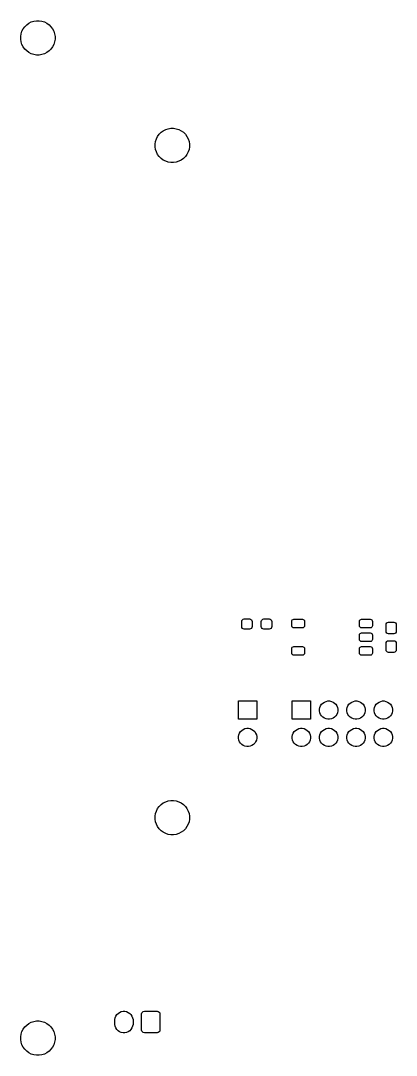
# Model space of a CAD drawing. Extents: x 1.9 to 99.2, y -98.1 to -1.9.
# Drawn here: x 1.9 to 36.8, y -98.1 to -1.9 of the extents above; entities that cross this region are included whole.
import ezdxf

# ---------------------------------------------------------------- set-up
doc = ezdxf.new("R2010")
doc.units = 0
doc.layers.add('BLACK', color=7, linetype='CONTINUOUS')

msp = doc.modelspace()

# ---------------------------------------------------------------- linework, layer by layer
at = {"layer": 'BLACK', "linetype": 'CONTINUOUS'}
for p, q in [((3.126487, -1.944208), (3.374465, -1.904932)), ((3.374465, -1.904932), (3.625535, -1.904932)), ((3.625535, -1.904932), (3.873513, -1.944208)), ((2.021793, -2.887707), (2.135776, -2.664002)), ((2.135776, -2.664002), (2.28335, -2.460883)), ((2.28335, -2.460883), (2.460883, -2.28335)), ((2.460883, -2.28335), (2.664002, -2.135776)), ((2.664002, -2.135776), (2.887707, -2.021793)), ((2.887707, -2.021793), (3.126487, -1.944208)), ((3.873513, -1.944208), (4.112293, -2.021793)), ((4.112293, -2.021793), (4.335998, -2.135776)), ((4.335998, -2.135776), (4.539117, -2.28335)), ((4.539117, -2.28335), (4.71665, -2.460883)), ((4.71665, -2.460883), (4.864224, -2.664002)), ((4.864224, -2.664002), (4.978207, -2.887707)), ((1.904932, -3.374465), (1.944208, -3.126487)), ((1.904932, -3.625535), (1.904932, -3.374465)), ((1.944208, -3.873513), (1.904932, -3.625535)), ((1.944208, -3.126487), (2.021793, -2.887707)), ((4.978207, -2.887707), (5.055792, -3.126487)), ((5.055792, -3.126487), (5.095068, -3.374465)), ((5.095068, -3.625535), (5.055792, -3.873513)), ((5.095068, -3.374465), (5.095068, -3.625535)), ((2.021793, -4.112293), (1.944208, -3.873513)), ((2.135776, -4.335998), (2.021793, -4.112293)), ((2.28335, -4.539117), (2.135776, -4.335998)), ((2.460883, -4.71665), (2.28335, -4.539117)), ((2.664002, -4.864224), (2.460883, -4.71665)), ((4.539117, -4.71665), (4.335998, -4.864224)), ((4.71665, -4.539117), (4.539117, -4.71665)), ((4.864224, -4.335998), (4.71665, -4.539117)), ((4.978207, -4.112293), (4.864224, -4.335998)), ((5.055792, -3.873513), (4.978207, -4.112293)), ((2.887707, -4.978207), (2.664002, -4.864224)), ((3.126487, -5.055792), (2.887707, -4.978207)), ((3.374465, -5.095068), (3.126487, -5.055792)), ((3.625535, -5.095068), (3.374465, -5.095068)), ((3.873513, -5.055792), (3.625535, -5.095068)), ((4.112293, -4.978207), (3.873513, -5.055792)), ((4.335998, -4.864224), (4.112293, -4.978207)), ((14.635776, -12.664007), (14.78335, -12.460888)), ((14.78335, -12.460888), (14.960883, -12.283355)), ((14.960883, -12.283355), (15.164002, -12.135781)), ((15.164002, -12.135781), (15.387707, -12.021798)), ((15.387707, -12.021798), (15.626487, -11.944213)), ((15.626487, -11.944213), (15.874465, -11.904937)), ((15.874465, -11.904937), (16.125535, -11.904937)), ((16.125535, -11.904937), (16.373513, -11.944213)), ((16.373513, -11.944213), (16.612293, -12.021798)), ((16.612293, -12.021798), (16.835998, -12.135781)), ((16.835998, -12.135781), (17.039117, -12.283355)), ((17.039117, -12.283355), (17.21665, -12.460888)), ((17.21665, -12.460888), (17.364224, -12.664007)), ((14.404932, -13.37447), (14.444208, -13.126492)), ((14.404932, -13.62554), (14.404932, -13.37447)), ((14.444208, -13.126492), (14.521793, -12.887712)), ((14.521793, -12.887712), (14.635776, -12.664007)), ((17.364224, -12.664007), (17.478207, -12.887712)), ((17.478207, -12.887712), (17.555792, -13.126492)), ((17.555792, -13.126492), (17.595068, -13.37447)), ((17.595068, -13.37447), (17.595068, -13.62554)), ((14.444208, -13.873518), (14.404932, -13.62554)), ((14.521793, -14.112298), (14.444208, -13.873518)), ((14.635776, -14.336003), (14.521793, -14.112298)), ((14.78335, -14.539122), (14.635776, -14.336003)), ((17.364224, -14.336003), (17.21665, -14.539122)), ((17.478207, -14.112298), (17.364224, -14.336003)), ((17.555792, -13.873518), (17.478207, -14.112298)), ((17.595068, -13.62554), (17.555792, -13.873518)), ((14.960883, -14.716655), (14.78335, -14.539122)), ((15.164002, -14.864229), (14.960883, -14.716655)), ((15.387707, -14.978212), (15.164002, -14.864229)), ((15.626487, -15.055797), (15.387707, -14.978212)), ((15.874465, -15.095073), (15.626487, -15.055797)), ((16.125535, -15.095073), (15.874465, -15.095073)), ((16.373513, -15.055797), (16.125535, -15.095073)), ((16.612293, -14.978212), (16.373513, -15.055797)), ((16.835998, -14.864229), (16.612293, -14.978212)), ((17.039117, -14.716655), (16.835998, -14.864229)), ((17.21665, -14.539122), (17.039117, -14.716655)), ((22.449995, -57.7625), (22.468074, -57.671613)), ((22.468074, -57.671613), (22.519557, -57.594562)), ((22.519557, -57.594562), (22.596608, -57.543079)), ((22.596608, -57.543079), (22.687495, -57.525)), ((22.687495, -57.525), (23.187495, -57.525)), ((23.187495, -57.525), (23.278382, -57.543079)), ((23.278382, -57.543079), (23.355433, -57.594562)), ((23.355433, -57.594562), (23.406916, -57.671613)), ((23.406916, -57.671613), (23.424995, -57.7625)), ((24.274995, -57.7625), (24.293074, -57.671613)), ((24.293074, -57.671613), (24.344557, -57.594562)), ((24.344557, -57.594562), (24.421608, -57.543079)), ((24.421608, -57.543079), (24.512495, -57.525)), ((24.512495, -57.525), (25.012495, -57.525)), ((25.012495, -57.525), (25.103382, -57.543079)), ((25.103382, -57.543079), (25.180433, -57.594562)), ((25.180433, -57.594562), (25.231916, -57.671613)), ((25.231916, -57.671613), (25.249995, -57.7625)), ((27.1, -57.76), (27.115224, -57.683463)), ((27.115224, -57.683463), (27.158579, -57.618579)), ((27.158579, -57.618579), (27.223463, -57.575224)), ((27.223463, -57.575224), (27.3, -57.56)), ((27.3, -57.56), (28.1, -57.56)), ((28.1, -57.56), (28.176537, -57.575224)), ((28.176537, -57.575224), (28.241421, -57.618579)), ((28.241421, -57.618579), (28.284776, -57.683463)), ((28.284776, -57.683463), (28.3, -57.76)), ((33.4, -57.76), (33.415224, -57.683463)), ((33.415224, -57.683463), (33.458579, -57.618579)), ((33.458579, -57.618579), (33.523463, -57.575224)), ((33.523463, -57.575224), (33.6, -57.56)), ((33.6, -57.56), (34.4, -57.56)), ((34.4, -57.56), (34.476537, -57.575224)), ((34.476537, -57.575224), (34.541421, -57.618579)), ((34.541421, -57.618579), (34.584776, -57.683463)), ((34.584776, -57.683463), (34.6, -57.76)), ((22.449995, -58.2375), (22.449995, -57.7625)), ((22.468074, -58.328387), (22.449995, -58.2375)), ((22.519557, -58.405438), (22.468074, -58.328387)), ((22.596608, -58.456921), (22.519557, -58.405438)), ((22.687495, -58.475), (22.596608, -58.456921)), ((23.187495, -58.475), (22.687495, -58.475)), ((23.278382, -58.456921), (23.187495, -58.475)), ((23.355433, -58.405438), (23.278382, -58.456921)), ((23.406916, -58.328387), (23.355433, -58.405438)), ((23.424995, -58.2375), (23.406916, -58.328387)), ((23.424995, -57.7625), (23.424995, -58.2375)), ((24.274995, -58.2375), (24.274995, -57.7625)), ((24.293074, -58.328387), (24.274995, -58.2375)), ((24.344557, -58.405438), (24.293074, -58.328387)), ((24.421608, -58.456921), (24.344557, -58.405438)), ((24.512495, -58.475), (24.421608, -58.456921)), ((25.012495, -58.475), (24.512495, -58.475)), ((25.103382, -58.456921), (25.012495, -58.475)), ((25.180433, -58.405438), (25.103382, -58.456921)), ((25.231916, -58.328387), (25.180433, -58.405438)), ((25.249995, -58.2375), (25.231916, -58.328387)), ((25.249995, -57.7625), (25.249995, -58.2375)), ((27.1, -58.16), (27.1, -57.76)), ((27.115224, -58.236537), (27.1, -58.16)), ((27.158579, -58.301421), (27.115224, -58.236537)), ((27.223463, -58.344776), (27.158579, -58.301421)), ((27.3, -58.36), (27.223463, -58.344776)), ((28.1, -58.36), (27.3, -58.36)), ((28.176537, -58.344776), (28.1, -58.36)), ((28.241421, -58.301421), (28.176537, -58.344776)), ((28.284776, -58.236537), (28.241421, -58.301421)), ((28.3, -58.16), (28.284776, -58.236537)), ((28.3, -57.76), (28.3, -58.16)), ((33.4, -58.16), (33.4, -57.76)), ((33.415224, -58.236537), (33.4, -58.16)), ((33.458579, -58.301421), (33.415224, -58.236537)), ((33.523463, -58.344776), (33.458579, -58.301421)), ((33.6, -58.36), (33.523463, -58.344776)), ((34.4, -58.36), (33.6, -58.36)), ((34.476537, -58.344776), (34.4, -58.36)), ((34.541421, -58.301421), (34.476537, -58.344776)), ((34.584776, -58.236537), (34.541421, -58.301421)), ((34.6, -58.16), (34.584776, -58.236537)), ((34.6, -57.76), (34.6, -58.16)), ((35.875, -58.0675), (35.893079, -57.976613)), ((35.875, -58.6675), (35.875, -58.0675)), ((35.893079, -58.758387), (35.875, -58.6675)), ((35.893079, -57.976613), (35.944562, -57.899562)), ((35.944562, -57.899562), (36.021613, -57.848079)), ((36.021613, -57.848079), (36.1125, -57.83)), ((36.1125, -57.83), (36.5875, -57.83)), ((36.5875, -57.83), (36.678387, -57.848079)), ((36.678387, -57.848079), (36.755438, -57.899562)), ((36.755438, -57.899562), (36.806921, -57.976613)), ((36.806921, -57.976613), (36.825, -58.0675)), ((36.825, -58.6675), (36.806921, -58.758387)), ((36.825, -58.0675), (36.825, -58.6675)), ((33.4, -59.03), (33.415224, -58.953463)), ((33.4, -59.43), (33.4, -59.03)), ((33.415224, -59.506537), (33.4, -59.43)), ((33.415224, -58.953463), (33.458579, -58.888579)), ((33.458579, -59.571421), (33.415224, -59.506537)), ((33.458579, -58.888579), (33.523463, -58.845224)), ((33.523463, -59.614776), (33.458579, -59.571421)), ((33.523463, -58.845224), (33.6, -58.83)), ((33.6, -59.63), (33.523463, -59.614776)), ((33.6, -58.83), (34.4, -58.83)), ((34.4, -59.63), (33.6, -59.63)), ((34.4, -58.83), (34.476537, -58.845224)), ((34.476537, -59.614776), (34.4, -59.63)), ((34.476537, -58.845224), (34.541421, -58.888579)), ((34.541421, -59.571421), (34.476537, -59.614776)), ((34.541421, -58.888579), (34.584776, -58.953463)), ((34.584776, -59.506537), (34.541421, -59.571421)), ((34.584776, -58.953463), (34.6, -59.03)), ((34.6, -59.43), (34.584776, -59.506537)), ((34.6, -59.03), (34.6, -59.43)), ((35.944562, -58.835438), (35.893079, -58.758387)), ((35.893079, -59.701613), (35.944562, -59.624562)), ((36.021613, -58.886921), (35.944562, -58.835438)), ((35.944562, -59.624562), (36.021613, -59.573079)), ((36.1125, -58.905), (36.021613, -58.886921)), ((36.021613, -59.573079), (36.1125, -59.555)), ((36.5875, -58.905), (36.1125, -58.905)), ((36.1125, -59.555), (36.5875, -59.555)), ((36.678387, -58.886921), (36.5875, -58.905)), ((36.5875, -59.555), (36.678387, -59.573079)), ((36.755438, -58.835438), (36.678387, -58.886921)), ((36.678387, -59.573079), (36.755438, -59.624562)), ((36.806921, -58.758387), (36.755438, -58.835438)), ((36.755438, -59.624562), (36.806921, -59.701613)), ((27.1, -60.3), (27.115224, -60.223463)), ((27.1, -60.7), (27.1, -60.3)), ((27.115224, -60.223463), (27.158579, -60.158579)), ((27.158579, -60.158579), (27.223463, -60.115224)), ((27.223463, -60.115224), (27.3, -60.1)), ((27.3, -60.1), (28.1, -60.1)), ((28.1, -60.1), (28.176537, -60.115224)), ((28.176537, -60.115224), (28.241421, -60.158579)), ((28.241421, -60.158579), (28.284776, -60.223463)), ((28.284776, -60.223463), (28.3, -60.3)), ((28.3, -60.3), (28.3, -60.7)), ((33.4, -60.3), (33.415224, -60.223463)), ((33.4, -60.7), (33.4, -60.3)), ((33.415224, -60.223463), (33.458579, -60.158579)), ((33.458579, -60.158579), (33.523463, -60.115224)), ((33.523463, -60.115224), (33.6, -60.1)), ((33.6, -60.1), (34.4, -60.1)), ((34.4, -60.1), (34.476537, -60.115224)), ((34.476537, -60.115224), (34.541421, -60.158579)), ((34.541421, -60.158579), (34.584776, -60.223463)), ((34.584776, -60.223463), (34.6, -60.3)), ((34.6, -60.3), (34.6, -60.7)), ((35.875, -59.7925), (35.893079, -59.701613)), ((35.875, -60.3925), (35.875, -59.7925)), ((35.893079, -60.483387), (35.875, -60.3925)), ((35.944562, -60.560438), (35.893079, -60.483387)), ((36.021613, -60.611921), (35.944562, -60.560438)), ((36.755438, -60.560438), (36.678387, -60.611921)), ((36.806921, -60.483387), (36.755438, -60.560438)), ((36.806921, -59.701613), (36.825, -59.7925)), ((36.825, -60.3925), (36.806921, -60.483387)), ((36.825, -59.7925), (36.825, -60.3925)), ((27.115224, -60.776537), (27.1, -60.7)), ((27.158579, -60.841421), (27.115224, -60.776537)), ((27.223463, -60.884776), (27.158579, -60.841421)), ((27.3, -60.9), (27.223463, -60.884776)), ((28.1, -60.9), (27.3, -60.9)), ((28.176537, -60.884776), (28.1, -60.9)), ((28.241421, -60.841421), (28.176537, -60.884776)), ((28.284776, -60.776537), (28.241421, -60.841421)), ((28.3, -60.7), (28.284776, -60.776537)), ((33.415224, -60.776537), (33.4, -60.7)), ((33.458579, -60.841421), (33.415224, -60.776537)), ((33.523463, -60.884776), (33.458579, -60.841421)), ((33.6, -60.9), (33.523463, -60.884776)), ((34.4, -60.9), (33.6, -60.9)), ((34.476537, -60.884776), (34.4, -60.9)), ((34.541421, -60.841421), (34.476537, -60.884776)), ((34.584776, -60.776537), (34.541421, -60.841421)), ((34.6, -60.7), (34.584776, -60.776537)), ((36.1125, -60.63), (36.021613, -60.611921)), ((36.5875, -60.63), (36.1125, -60.63)), ((36.678387, -60.611921), (36.5875, -60.63)), ((22.15, -66.849995), (22.15, -65.149995)), ((22.15, -65.149995), (23.85, -65.149995)), ((23.85, -65.149995), (23.85, -66.849995)), ((27.15, -66.849995), (27.15, -65.149995)), ((27.15, -65.149995), (28.85, -65.149995)), ((28.85, -65.149995), (28.85, -66.849995)), ((29.882941, -65.460761), (30.000766, -65.342936)), ((30.000766, -65.342936), (30.139313, -65.250362)), ((30.139313, -65.250362), (30.293258, -65.186596)), ((30.293258, -65.186596), (30.456685, -65.154088)), ((30.456685, -65.154088), (30.623315, -65.154088)), ((30.623315, -65.154088), (30.786742, -65.186596)), ((30.786742, -65.186596), (30.940687, -65.250362)), ((30.940687, -65.250362), (31.079234, -65.342936)), ((31.079234, -65.342936), (31.197059, -65.460761)), ((32.422941, -65.460761), (32.540766, -65.342936)), ((32.540766, -65.342936), (32.679313, -65.250362)), ((32.679313, -65.250362), (32.833258, -65.186596)), ((32.833258, -65.186596), (32.996685, -65.154088)), ((32.996685, -65.154088), (33.163315, -65.154088)), ((33.163315, -65.154088), (33.326742, -65.186596)), ((33.326742, -65.186596), (33.480687, -65.250362)), ((33.480687, -65.250362), (33.619234, -65.342936)), ((33.619234, -65.342936), (33.737059, -65.460761)), ((34.962941, -65.460761), (35.080766, -65.342936)), ((35.080766, -65.342936), (35.219313, -65.250362)), ((35.219313, -65.250362), (35.373258, -65.186596)), ((35.373258, -65.186596), (35.536685, -65.154088)), ((35.536685, -65.154088), (35.703315, -65.154088)), ((35.703315, -65.154088), (35.866742, -65.186596)), ((35.866742, -65.186596), (36.020687, -65.250362)), ((36.020687, -65.250362), (36.159234, -65.342936)), ((36.159234, -65.342936), (36.277059, -65.460761)), ((29.694093, -65.91668), (29.726601, -65.753253)), ((29.694093, -66.08331), (29.694093, -65.91668)), ((29.726601, -66.246737), (29.694093, -66.08331)), ((29.726601, -65.753253), (29.790367, -65.599308)), ((29.790367, -66.400682), (29.726601, -66.246737)), ((29.790367, -65.599308), (29.882941, -65.460761)), ((31.197059, -65.460761), (31.289633, -65.599308)), ((31.289633, -65.599308), (31.353399, -65.753253)), ((31.353399, -66.246737), (31.289633, -66.400682)), ((31.353399, -65.753253), (31.385907, -65.91668)), ((31.385907, -66.08331), (31.353399, -66.246737)), ((31.385907, -65.91668), (31.385907, -66.08331)), ((32.234093, -65.91668), (32.266601, -65.753253)), ((32.234093, -66.08331), (32.234093, -65.91668)), ((32.266601, -66.246737), (32.234093, -66.08331)), ((32.266601, -65.753253), (32.330367, -65.599308)), ((32.330367, -66.400682), (32.266601, -66.246737)), ((32.330367, -65.599308), (32.422941, -65.460761)), ((33.737059, -65.460761), (33.829633, -65.599308)), ((33.829633, -65.599308), (33.893399, -65.753253)), ((33.893399, -66.246737), (33.829633, -66.400682)), ((33.893399, -65.753253), (33.925907, -65.91668)), ((33.925907, -66.08331), (33.893399, -66.246737)), ((33.925907, -65.91668), (33.925907, -66.08331)), ((34.774093, -65.91668), (34.806601, -65.753253)), ((34.774093, -66.08331), (34.774093, -65.91668)), ((34.806601, -66.246737), (34.774093, -66.08331)), ((34.806601, -65.753253), (34.870367, -65.599308)), ((34.870367, -66.400682), (34.806601, -66.246737)), ((34.870367, -65.599308), (34.962941, -65.460761)), ((36.277059, -65.460761), (36.369633, -65.599308)), ((36.369633, -65.599308), (36.433399, -65.753253)), ((36.433399, -66.246737), (36.369633, -66.400682)), ((36.433399, -65.753253), (36.465907, -65.91668)), ((36.465907, -66.08331), (36.433399, -66.246737)), ((36.465907, -65.91668), (36.465907, -66.08331)), ((23.85, -66.849995), (22.15, -66.849995)), ((28.85, -66.849995), (27.15, -66.849995)), ((29.882941, -66.539229), (29.790367, -66.400682)), ((30.000766, -66.657054), (29.882941, -66.539229)), ((30.139313, -66.749628), (30.000766, -66.657054)), ((30.293258, -66.813394), (30.139313, -66.749628)), ((30.456685, -66.845902), (30.293258, -66.813394)), ((30.623315, -66.845902), (30.456685, -66.845902)), ((30.786742, -66.813394), (30.623315, -66.845902)), ((30.940687, -66.749628), (30.786742, -66.813394)), ((31.079234, -66.657054), (30.940687, -66.749628)), ((31.197059, -66.539229), (31.079234, -66.657054)), ((31.289633, -66.400682), (31.197059, -66.539229)), ((32.422941, -66.539229), (32.330367, -66.400682)), ((32.540766, -66.657054), (32.422941, -66.539229)), ((32.679313, -66.749628), (32.540766, -66.657054)), ((32.833258, -66.813394), (32.679313, -66.749628)), ((32.996685, -66.845902), (32.833258, -66.813394)), ((33.163315, -66.845902), (32.996685, -66.845902)), ((33.326742, -66.813394), (33.163315, -66.845902)), ((33.480687, -66.749628), (33.326742, -66.813394)), ((33.619234, -66.657054), (33.480687, -66.749628)), ((33.737059, -66.539229), (33.619234, -66.657054)), ((33.829633, -66.400682), (33.737059, -66.539229)), ((34.962941, -66.539229), (34.870367, -66.400682)), ((35.080766, -66.657054), (34.962941, -66.539229)), ((35.219313, -66.749628), (35.080766, -66.657054)), ((35.373258, -66.813394), (35.219313, -66.749628)), ((35.536685, -66.845902), (35.373258, -66.813394)), ((35.703315, -66.845902), (35.536685, -66.845902)), ((35.866742, -66.813394), (35.703315, -66.845902)), ((36.020687, -66.749628), (35.866742, -66.813394)), ((36.159234, -66.657054), (36.020687, -66.749628)), ((36.277059, -66.539229), (36.159234, -66.657054)), ((36.369633, -66.400682), (36.277059, -66.539229)), ((22.154093, -68.45668), (22.186601, -68.293253)), ((22.186601, -68.293253), (22.250367, -68.139308)), ((22.250367, -68.139308), (22.342941, -68.000761)), ((22.342941, -68.000761), (22.460766, -67.882936)), ((22.460766, -67.882936), (22.599313, -67.790362)), ((22.599313, -67.790362), (22.753258, -67.726596)), ((22.753258, -67.726596), (22.916685, -67.694088)), ((22.916685, -67.694088), (23.083315, -67.694088)), ((23.083315, -67.694088), (23.246742, -67.726596)), ((23.246742, -67.726596), (23.400687, -67.790362)), ((23.400687, -67.790362), (23.539234, -67.882936)), ((23.539234, -67.882936), (23.657059, -68.000761)), ((23.657059, -68.000761), (23.749633, -68.139308)), ((23.749633, -68.139308), (23.813399, -68.293253)), ((23.813399, -68.293253), (23.845907, -68.45668)), ((27.154093, -68.45668), (27.186601, -68.293253)), ((27.186601, -68.293253), (27.250367, -68.139308)), ((27.250367, -68.139308), (27.342941, -68.000761)), ((27.342941, -68.000761), (27.460766, -67.882936)), ((27.460766, -67.882936), (27.599313, -67.790362)), ((27.599313, -67.790362), (27.753258, -67.726596)), ((27.753258, -67.726596), (27.916685, -67.694088)), ((27.916685, -67.694088), (28.083315, -67.694088)), ((28.083315, -67.694088), (28.246742, -67.726596)), ((28.246742, -67.726596), (28.400687, -67.790362)), ((28.400687, -67.790362), (28.539234, -67.882936)), ((28.539234, -67.882936), (28.657059, -68.000761)), ((28.657059, -68.000761), (28.749633, -68.139308)), ((28.749633, -68.139308), (28.813399, -68.293253)), ((28.813399, -68.293253), (28.845907, -68.45668)), ((29.694093, -68.45668), (29.726601, -68.293253)), ((29.726601, -68.293253), (29.790367, -68.139308)), ((29.790367, -68.139308), (29.882941, -68.000761)), ((29.882941, -68.000761), (30.000766, -67.882936)), ((30.000766, -67.882936), (30.139313, -67.790362)), ((30.139313, -67.790362), (30.293258, -67.726596)), ((30.293258, -67.726596), (30.456685, -67.694088)), ((30.456685, -67.694088), (30.623315, -67.694088)), ((30.623315, -67.694088), (30.786742, -67.726596)), ((30.786742, -67.726596), (30.940687, -67.790362)), ((30.940687, -67.790362), (31.079234, -67.882936)), ((31.079234, -67.882936), (31.197059, -68.000761)), ((31.197059, -68.000761), (31.289633, -68.139308)), ((31.289633, -68.139308), (31.353399, -68.293253)), ((31.353399, -68.293253), (31.385907, -68.45668)), ((32.234093, -68.45668), (32.266601, -68.293253)), ((32.266601, -68.293253), (32.330367, -68.139308)), ((32.330367, -68.139308), (32.422941, -68.000761)), ((32.422941, -68.000761), (32.540766, -67.882936)), ((32.540766, -67.882936), (32.679313, -67.790362)), ((32.679313, -67.790362), (32.833258, -67.726596)), ((32.833258, -67.726596), (32.996685, -67.694088)), ((32.996685, -67.694088), (33.163315, -67.694088)), ((33.163315, -67.694088), (33.326742, -67.726596)), ((33.326742, -67.726596), (33.480687, -67.790362)), ((33.480687, -67.790362), (33.619234, -67.882936)), ((33.619234, -67.882936), (33.737059, -68.000761)), ((33.737059, -68.000761), (33.829633, -68.139308)), ((33.829633, -68.139308), (33.893399, -68.293253)), ((33.893399, -68.293253), (33.925907, -68.45668)), ((34.774093, -68.45668), (34.806601, -68.293253)), ((34.806601, -68.293253), (34.870367, -68.139308)), ((34.870367, -68.139308), (34.962941, -68.000761)), ((34.962941, -68.000761), (35.080766, -67.882936)), ((35.080766, -67.882936), (35.219313, -67.790362)), ((35.219313, -67.790362), (35.373258, -67.726596)), ((35.373258, -67.726596), (35.536685, -67.694088)), ((35.536685, -67.694088), (35.703315, -67.694088)), ((35.703315, -67.694088), (35.866742, -67.726596)), ((35.866742, -67.726596), (36.020687, -67.790362)), ((36.020687, -67.790362), (36.159234, -67.882936)), ((36.159234, -67.882936), (36.277059, -68.000761)), ((36.277059, -68.000761), (36.369633, -68.139308)), ((36.369633, -68.139308), (36.433399, -68.293253)), ((36.433399, -68.293253), (36.465907, -68.45668)), ((22.154093, -68.62331), (22.154093, -68.45668)), ((22.186601, -68.786737), (22.154093, -68.62331)), ((22.250367, -68.940682), (22.186601, -68.786737)), ((22.342941, -69.079229), (22.250367, -68.940682)), ((22.460766, -69.197054), (22.342941, -69.079229)), ((22.599313, -69.289628), (22.460766, -69.197054)), ((23.539234, -69.197054), (23.400687, -69.289628)), ((23.657059, -69.079229), (23.539234, -69.197054)), ((23.749633, -68.940682), (23.657059, -69.079229)), ((23.813399, -68.786737), (23.749633, -68.940682)), ((23.845907, -68.62331), (23.813399, -68.786737)), ((23.845907, -68.45668), (23.845907, -68.62331)), ((27.154093, -68.62331), (27.154093, -68.45668)), ((27.186601, -68.786737), (27.154093, -68.62331)), ((27.250367, -68.940682), (27.186601, -68.786737)), ((27.342941, -69.079229), (27.250367, -68.940682)), ((27.460766, -69.197054), (27.342941, -69.079229)), ((27.599313, -69.289628), (27.460766, -69.197054)), ((28.539234, -69.197054), (28.400687, -69.289628)), ((28.657059, -69.079229), (28.539234, -69.197054)), ((28.749633, -68.940682), (28.657059, -69.079229)), ((28.813399, -68.786737), (28.749633, -68.940682)), ((28.845907, -68.62331), (28.813399, -68.786737)), ((28.845907, -68.45668), (28.845907, -68.62331)), ((29.694093, -68.62331), (29.694093, -68.45668)), ((29.726601, -68.786737), (29.694093, -68.62331)), ((29.790367, -68.940682), (29.726601, -68.786737)), ((29.882941, -69.079229), (29.790367, -68.940682)), ((30.000766, -69.197054), (29.882941, -69.079229)), ((30.139313, -69.289628), (30.000766, -69.197054)), ((31.079234, -69.197054), (30.940687, -69.289628)), ((31.197059, -69.079229), (31.079234, -69.197054)), ((31.289633, -68.940682), (31.197059, -69.079229)), ((31.353399, -68.786737), (31.289633, -68.940682)), ((31.385907, -68.62331), (31.353399, -68.786737)), ((31.385907, -68.45668), (31.385907, -68.62331)), ((32.234093, -68.62331), (32.234093, -68.45668)), ((32.266601, -68.786737), (32.234093, -68.62331)), ((32.330367, -68.940682), (32.266601, -68.786737)), ((32.422941, -69.079229), (32.330367, -68.940682)), ((32.540766, -69.197054), (32.422941, -69.079229)), ((32.679313, -69.289628), (32.540766, -69.197054)), ((33.619234, -69.197054), (33.480687, -69.289628)), ((33.737059, -69.079229), (33.619234, -69.197054)), ((33.829633, -68.940682), (33.737059, -69.079229)), ((33.893399, -68.786737), (33.829633, -68.940682)), ((33.925907, -68.62331), (33.893399, -68.786737)), ((33.925907, -68.45668), (33.925907, -68.62331)), ((34.774093, -68.62331), (34.774093, -68.45668)), ((34.806601, -68.786737), (34.774093, -68.62331)), ((34.870367, -68.940682), (34.806601, -68.786737)), ((34.962941, -69.079229), (34.870367, -68.940682)), ((35.080766, -69.197054), (34.962941, -69.079229)), ((35.219313, -69.289628), (35.080766, -69.197054)), ((36.159234, -69.197054), (36.020687, -69.289628)), ((36.277059, -69.079229), (36.159234, -69.197054)), ((36.369633, -68.940682), (36.277059, -69.079229)), ((36.433399, -68.786737), (36.369633, -68.940682)), ((36.465907, -68.62331), (36.433399, -68.786737)), ((36.465907, -68.45668), (36.465907, -68.62331)), ((22.753258, -69.353394), (22.599313, -69.289628)), ((22.916685, -69.385902), (22.753258, -69.353394)), ((23.083315, -69.385902), (22.916685, -69.385902)), ((23.246742, -69.353394), (23.083315, -69.385902)), ((23.400687, -69.289628), (23.246742, -69.353394)), ((27.753258, -69.353394), (27.599313, -69.289628)), ((27.916685, -69.385902), (27.753258, -69.353394)), ((28.083315, -69.385902), (27.916685, -69.385902)), ((28.246742, -69.353394), (28.083315, -69.385902)), ((28.400687, -69.289628), (28.246742, -69.353394)), ((30.293258, -69.353394), (30.139313, -69.289628)), ((30.456685, -69.385902), (30.293258, -69.353394)), ((30.623315, -69.385902), (30.456685, -69.385902)), ((30.786742, -69.353394), (30.623315, -69.385902)), ((30.940687, -69.289628), (30.786742, -69.353394)), ((32.833258, -69.353394), (32.679313, -69.289628)), ((32.996685, -69.385902), (32.833258, -69.353394)), ((33.163315, -69.385902), (32.996685, -69.385902)), ((33.326742, -69.353394), (33.163315, -69.385902)), ((33.480687, -69.289628), (33.326742, -69.353394)), ((35.373258, -69.353394), (35.219313, -69.289628)), ((35.536685, -69.385902), (35.373258, -69.353394)), ((35.703315, -69.385902), (35.536685, -69.385902)), ((35.866742, -69.353394), (35.703315, -69.385902)), ((36.020687, -69.289628), (35.866742, -69.353394)), ((14.635776, -75.163997), (14.78335, -74.960878)), ((14.78335, -74.960878), (14.960883, -74.783345)), ((14.960883, -74.783345), (15.164002, -74.635771)), ((15.164002, -74.635771), (15.387707, -74.521788)), ((15.387707, -74.521788), (15.626487, -74.444203)), ((15.626487, -74.444203), (15.874465, -74.404927)), ((15.874465, -74.404927), (16.125535, -74.404927)), ((16.125535, -74.404927), (16.373513, -74.444203)), ((16.373513, -74.444203), (16.612293, -74.521788)), ((16.612293, -74.521788), (16.835998, -74.635771)), ((16.835998, -74.635771), (17.039117, -74.783345)), ((17.039117, -74.783345), (17.21665, -74.960878)), ((17.21665, -74.960878), (17.364224, -75.163997)), ((14.404932, -75.87446), (14.444208, -75.626482)), ((14.404932, -76.12553), (14.404932, -75.87446)), ((14.444208, -75.626482), (14.521793, -75.387702)), ((14.521793, -75.387702), (14.635776, -75.163997)), ((17.364224, -75.163997), (17.478207, -75.387702)), ((17.478207, -75.387702), (17.555792, -75.626482)), ((17.555792, -75.626482), (17.595068, -75.87446)), ((17.595068, -75.87446), (17.595068, -76.12553)), ((14.444208, -76.373508), (14.404932, -76.12553)), ((14.521793, -76.612288), (14.444208, -76.373508)), ((14.635776, -76.835993), (14.521793, -76.612288)), ((14.78335, -77.039112), (14.635776, -76.835993)), ((17.364224, -76.835993), (17.21665, -77.039112)), ((17.478207, -76.612288), (17.364224, -76.835993)), ((17.555792, -76.373508), (17.478207, -76.612288)), ((17.595068, -76.12553), (17.555792, -76.373508)), ((14.960883, -77.216645), (14.78335, -77.039112)), ((15.164002, -77.364219), (14.960883, -77.216645)), ((15.387707, -77.478202), (15.164002, -77.364219)), ((15.626487, -77.555787), (15.387707, -77.478202)), ((15.874465, -77.595063), (15.626487, -77.555787)), ((16.125535, -77.595063), (15.874465, -77.595063)), ((16.373513, -77.555787), (16.125535, -77.595063)), ((16.612293, -77.478202), (16.373513, -77.555787)), ((16.835998, -77.364219), (16.612293, -77.478202)), ((17.039117, -77.216645), (16.835998, -77.364219)), ((17.21665, -77.039112), (17.039117, -77.216645)), ((10.842941, -94.310766), (10.960766, -94.192941)), ((10.960766, -94.192941), (11.099313, -94.100367)), ((11.099313, -94.100367), (11.253258, -94.036601)), ((11.253258, -94.036601), (11.416685, -94.004093)), ((11.416685, -94.004093), (11.583315, -94.004093)), ((11.583315, -94.004093), (11.746742, -94.036601)), ((11.746742, -94.036601), (11.900687, -94.100367)), ((11.900687, -94.100367), (12.039234, -94.192941)), ((12.039234, -94.192941), (12.157059, -94.310766)), ((13.15, -94.25), (13.16903, -94.154329)), ((13.15, -95.75), (13.15, -94.25)), ((13.16903, -94.154329), (13.223223, -94.073223)), ((13.223223, -94.073223), (13.304329, -94.01903)), ((13.304329, -94.01903), (13.4, -94)), ((13.4, -94), (14.6, -94)), ((14.6, -94), (14.695671, -94.01903)), ((14.695671, -94.01903), (14.776777, -94.073223)), ((14.776777, -94.073223), (14.83097, -94.154329)), ((14.83097, -94.154329), (14.85, -94.25)), ((14.85, -94.25), (14.85, -95.75)), ((2.460883, -95.28335), (2.664002, -95.135776)), ((2.664002, -95.135776), (2.887707, -95.021793)), ((2.887707, -95.021793), (3.126487, -94.944208)), ((3.126487, -94.944208), (3.374465, -94.904932)), ((3.374465, -94.904932), (3.625535, -94.904932)), ((3.625535, -94.904932), (3.873513, -94.944208)), ((3.873513, -94.944208), (4.112293, -95.021793)), ((4.112293, -95.021793), (4.335998, -95.135776)), ((4.335998, -95.135776), (4.539117, -95.28335)), ((10.65, -94.85), (10.654093, -94.766685)), ((10.65, -95.15), (10.65, -94.85)), ((10.654093, -95.233315), (10.65, -95.15)), ((10.654093, -94.766685), (10.686601, -94.603258)), ((10.686601, -94.603258), (10.750367, -94.449313)), ((10.750367, -94.449313), (10.842941, -94.310766)), ((12.157059, -94.310766), (12.249633, -94.449313)), ((12.249633, -94.449313), (12.313399, -94.603258)), ((12.313399, -94.603258), (12.345907, -94.766685)), ((12.345907, -94.766685), (12.35, -94.85)), ((12.35, -95.15), (12.345907, -95.233315)), ((12.35, -94.85), (12.35, -95.15)), ((1.904932, -96.374465), (1.944208, -96.126487)), ((1.944208, -96.126487), (2.021793, -95.887707)), ((2.021793, -95.887707), (2.135776, -95.664002)), ((2.135776, -95.664002), (2.28335, -95.460883)), ((2.28335, -95.460883), (2.460883, -95.28335)), ((4.539117, -95.28335), (4.71665, -95.460883)), ((4.71665, -95.460883), (4.864224, -95.664002)), ((4.864224, -95.664002), (4.978207, -95.887707)), ((4.978207, -95.887707), (5.055792, -96.126487)), ((5.055792, -96.126487), (5.095068, -96.374465)), ((10.686601, -95.396742), (10.654093, -95.233315)), ((10.750367, -95.550687), (10.686601, -95.396742)), ((10.842941, -95.689234), (10.750367, -95.550687)), ((10.960766, -95.807059), (10.842941, -95.689234)), ((11.099313, -95.899633), (10.960766, -95.807059)), ((11.253258, -95.963399), (11.099313, -95.899633)), ((11.416685, -95.995907), (11.253258, -95.963399)), ((11.583315, -95.995907), (11.416685, -95.995907)), ((11.746742, -95.963399), (11.583315, -95.995907)), ((11.900687, -95.899633), (11.746742, -95.963399)), ((12.039234, -95.807059), (11.900687, -95.899633)), ((12.157059, -95.689234), (12.039234, -95.807059)), ((12.249633, -95.550687), (12.157059, -95.689234)), ((12.313399, -95.396742), (12.249633, -95.550687)), ((12.345907, -95.233315), (12.313399, -95.396742)), ((13.16903, -95.845671), (13.15, -95.75)), ((13.223223, -95.926777), (13.16903, -95.845671)), ((13.304329, -95.98097), (13.223223, -95.926777)), ((13.4, -96), (13.304329, -95.98097)), ((14.6, -96), (13.4, -96)), ((14.695671, -95.98097), (14.6, -96)), ((14.776777, -95.926777), (14.695671, -95.98097)), ((14.83097, -95.845671), (14.776777, -95.926777)), ((14.85, -95.75), (14.83097, -95.845671)), ((1.904932, -96.625535), (1.904932, -96.374465)), ((1.944208, -96.873513), (1.904932, -96.625535)), ((2.021793, -97.112293), (1.944208, -96.873513)), ((2.135776, -97.335998), (2.021793, -97.112293)), ((4.978207, -97.112293), (4.864224, -97.335998)), ((5.055792, -96.873513), (4.978207, -97.112293)), ((5.095068, -96.625535), (5.055792, -96.873513)), ((5.095068, -96.374465), (5.095068, -96.625535)), ((2.28335, -97.539117), (2.135776, -97.335998)), ((2.460883, -97.71665), (2.28335, -97.539117)), ((2.664002, -97.864224), (2.460883, -97.71665)), ((2.887707, -97.978207), (2.664002, -97.864224)), ((3.126487, -98.055792), (2.887707, -97.978207)), ((3.374465, -98.095068), (3.126487, -98.055792)), ((3.625535, -98.095068), (3.374465, -98.095068)), ((3.873513, -98.055792), (3.625535, -98.095068)), ((4.112293, -97.978207), (3.873513, -98.055792)), ((4.335998, -97.864224), (4.112293, -97.978207)), ((4.539117, -97.71665), (4.335998, -97.864224)), ((4.71665, -97.539117), (4.539117, -97.71665)), ((4.864224, -97.335998), (4.71665, -97.539117))]:
    msp.add_line(p, q, dxfattribs=at)

doc.saveas('drawing.dxf')
